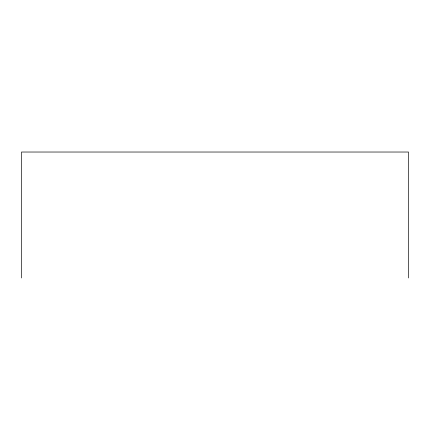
<?xml version="1.0" encoding="UTF-8"?>
<svg xmlns="http://www.w3.org/2000/svg" width="430" height="430" viewBox="0 0 430 430"><rect width="100%" height="100%" fill="white"/><g stroke="black" fill="none" stroke-linecap="round" stroke-linejoin="round"><path stroke-width="0.64" d="M408.5 277.973L408.5 152.026L21.5 152.026L21.5 277.973"/></g></svg>
